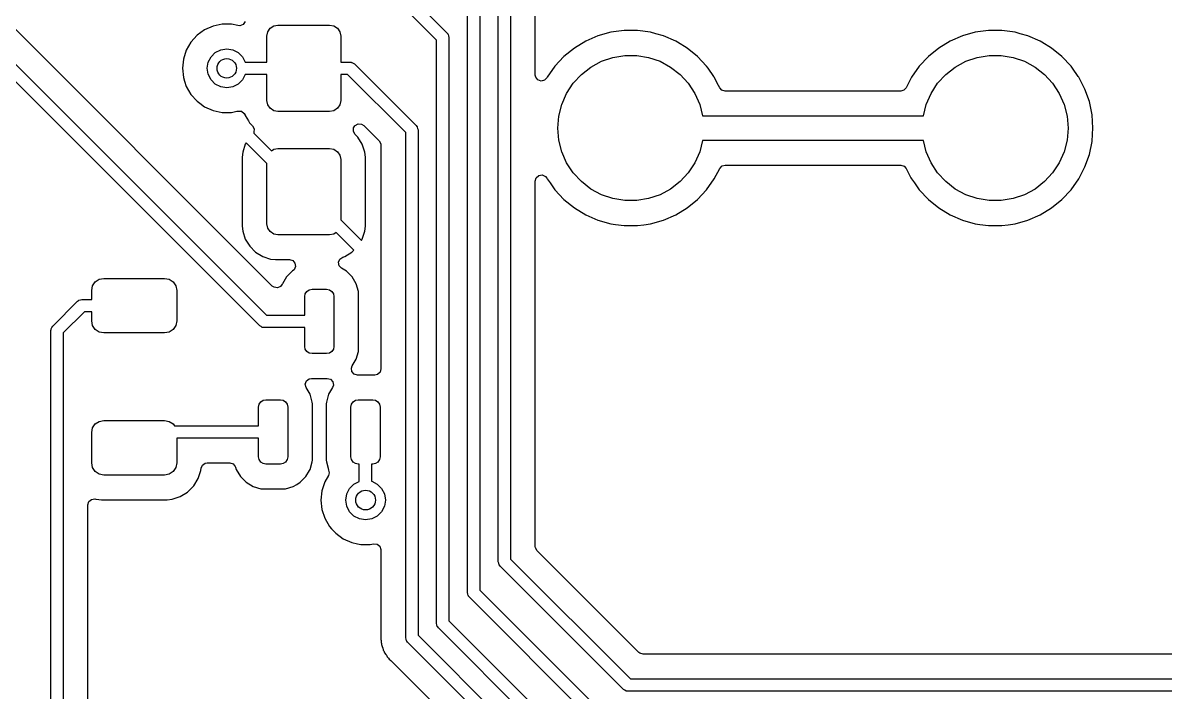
# Model space of a CAD drawing. Extents: x 7 to 11, y -4.75 to -1.25.
# Drawn here: x 7.86 to 8.785, y -3.456 to -2.913 of the extents above; entities that cross this region are included whole.
import ezdxf

# ---------------------------------------------------------------- set-up
doc = ezdxf.new("R2010")
doc.units = 0
doc.header["$MEASUREMENT"] = 0
doc.layers.add('BLACK', color=7, linetype='CONTINUOUS')

msp = doc.modelspace()

# ---------------------------------------------------------------- linework, layer by layer
at = {"layer": 'BLACK', "linetype": 'CONTINUOUS'}
for p, q in [((8.245, -3.35), (8.245, -2.57707)), ((8.255, -2.575), (8.255, -3.34793)), ((8.22, -3.375), (8.22, -2.65207)), ((8.23, -2.65), (8.23, -3.37293)), ((8.06191, -3.12653), (7.77003, -2.83465)), ((7.75354, -2.84646), (8.05729, -3.15022)), ((8.12854, -2.84646), (8.20354, -2.92146)), ((8.27502, -2.95546), (8.27502, -2.84454)), ((8.05168, -3.15875), (7.74793, -2.855)), ((8.195, -2.92707), (8.12293, -2.855)), ((8.02124, -2.91423), (8.01389, -2.9158)), ((8.02876, -2.91423), (8.02124, -2.91423)), ((8.0341, -2.91537), (8.02876, -2.91423)), ((8.03567, -2.91545), (8.0341, -2.91537)), ((8.03825, -2.91437), (8.03567, -2.91545)), ((8.03984, -2.91208), (8.03825, -2.91437)), ((8.06011, -2.91759), (8.06302, -2.91564)), ((8.06302, -2.91564), (8.06646, -2.91496)), ((8.06646, -2.91496), (8.10835, -2.91496)), ((8.10835, -2.91496), (8.11178, -2.91564)), ((8.11178, -2.91564), (8.11469, -2.91759)), ((8.00093, -2.92327), (7.9959, -2.92886)), ((8.00702, -2.91885), (8.00093, -2.92327)), ((8.01389, -2.9158), (8.00702, -2.91885)), ((8.05748, -2.92394), (8.05816, -2.9205)), ((8.05748, -2.945), (8.05748, -2.92394)), ((8.05816, -2.9205), (8.06011, -2.91759)), ((8.11469, -2.91759), (8.11664, -2.9205)), ((8.11664, -2.9205), (8.11732, -2.92394)), ((8.11732, -2.92394), (8.11732, -2.945)), ((8.20354, -2.92146), (8.20407, -2.92218)), ((8.20407, -2.92218), (8.20421, -2.9223)), ((8.20421, -2.9223), (8.20424, -2.9224)), ((8.20424, -2.9224), (8.20439, -2.9226)), ((8.20439, -2.9226), (8.20465, -2.92381)), ((8.20465, -2.92381), (8.205, -2.925)), ((8.32582, -2.92374), (8.3159, -2.92805)), ((8.33624, -2.92082), (8.32582, -2.92374)), ((8.34695, -2.91935), (8.33624, -2.92082)), ((8.35777, -2.91935), (8.34695, -2.91935)), ((8.34695, -2.91935), (8.34695, -2.91935)), ((8.36849, -2.92082), (8.35777, -2.91935)), ((8.35777, -2.91935), (8.35777, -2.91935)), ((8.3727, -2.922), (8.36849, -2.92082)), ((8.3789, -2.92374), (8.3727, -2.922)), ((8.38883, -2.92805), (8.3789, -2.92374)), ((8.3789, -2.92374), (8.3789, -2.92374)), ((8.3789, -2.92374), (8.3789, -2.92374)), ((8.6211, -2.92374), (8.61117, -2.92805)), ((8.63151, -2.92082), (8.6211, -2.92374)), ((8.64223, -2.91935), (8.63151, -2.92082)), ((8.65305, -2.91935), (8.64223, -2.91935)), ((8.64223, -2.91935), (8.64223, -2.91935)), ((8.66376, -2.92082), (8.65305, -2.91935)), ((8.65305, -2.91935), (8.65305, -2.91935)), ((8.66798, -2.922), (8.66376, -2.92082)), ((8.67418, -2.92374), (8.66798, -2.922)), ((8.6841, -2.92805), (8.67418, -2.92374)), ((8.67418, -2.92374), (8.67418, -2.92374)), ((8.67418, -2.92374), (8.67418, -2.92374)), ((7.9959, -2.92886), (7.99214, -2.93537)), ((7.9959, -2.92886), (7.9959, -2.92886)), ((8.195, -3.4), (8.195, -2.92707)), ((8.205, -2.925), (8.205, -3.39793)), ((8.30665, -2.93367), (8.29826, -2.9405)), ((8.3159, -2.92805), (8.30665, -2.93367)), ((8.39016, -2.92886), (8.38883, -2.92805)), ((8.39807, -2.93367), (8.39016, -2.92886)), ((8.40646, -2.9405), (8.39807, -2.93367)), ((8.60193, -2.93367), (8.59354, -2.9405)), ((8.61117, -2.92805), (8.60193, -2.93367)), ((8.68543, -2.92886), (8.6841, -2.92805)), ((8.69335, -2.93367), (8.68543, -2.92886)), ((8.70174, -2.9405), (8.69335, -2.93367)), ((7.98982, -2.94252), (7.98904, -2.95)), ((7.99214, -2.93537), (7.98982, -2.94252)), ((7.99214, -2.93537), (7.99214, -2.93537)), ((8.01002, -2.94513), (8.01226, -2.94074)), ((8.01226, -2.94074), (8.01574, -2.93726)), ((8.01574, -2.93726), (8.02013, -2.93502)), ((8.02013, -2.93502), (8.025, -2.93425)), ((8.025, -2.93425), (8.02987, -2.93502)), ((8.02987, -2.93502), (8.03426, -2.93726)), ((8.03426, -2.93726), (8.03774, -2.94074)), ((8.03774, -2.94074), (8.03991, -2.945)), ((8.29826, -2.9405), (8.29088, -2.94841)), ((8.32864, -2.94434), (8.33787, -2.94118)), ((8.33787, -2.94118), (8.34749, -2.93957)), ((8.34749, -2.93957), (8.35724, -2.93957)), ((8.35724, -2.93957), (8.36686, -2.94118)), ((8.36686, -2.94118), (8.37608, -2.94434)), ((8.41384, -2.94841), (8.40646, -2.9405)), ((8.59354, -2.9405), (8.58616, -2.94841)), ((8.62392, -2.94434), (8.63314, -2.94118)), ((8.63314, -2.94118), (8.64276, -2.93957)), ((8.64276, -2.93957), (8.65251, -2.93957)), ((8.65251, -2.93957), (8.66213, -2.94118)), ((8.66213, -2.94118), (8.67136, -2.94434)), ((8.70912, -2.94841), (8.70174, -2.9405)), ((7.98904, -2.95), (7.98982, -2.95748)), ((8.00925, -2.95), (8.01002, -2.94513)), ((8.01002, -2.95487), (8.00925, -2.95)), ((8.03991, -2.945), (8.05748, -2.945)), ((8.11732, -2.945), (8.125, -2.945)), ((8.125, -2.945), (8.12588, -2.94513)), ((8.12588, -2.94513), (8.12606, -2.94511)), ((8.12606, -2.94511), (8.12616, -2.94517)), ((8.12616, -2.94517), (8.12641, -2.9452)), ((8.12641, -2.9452), (8.12745, -2.94587)), ((8.12745, -2.94587), (8.12854, -2.94646)), ((8.12854, -2.94646), (8.17854, -2.99646)), ((8.29088, -2.94841), (8.28464, -2.95724)), ((8.31237, -2.95498), (8.32006, -2.94899)), ((8.32006, -2.94899), (8.32864, -2.94434)), ((8.37608, -2.94434), (8.38466, -2.94899)), ((8.38466, -2.94899), (8.39236, -2.95498)), ((8.41497, -2.95), (8.41384, -2.94841)), ((8.41971, -2.95671), (8.41497, -2.95)), ((8.58616, -2.94841), (8.57992, -2.95724)), ((8.60764, -2.95498), (8.61534, -2.94899)), ((8.61534, -2.94899), (8.62392, -2.94434)), ((8.67136, -2.94434), (8.67994, -2.94899)), ((8.67994, -2.94899), (8.68763, -2.95498)), ((8.71025, -2.95), (8.70912, -2.94841)), ((8.71499, -2.95671), (8.71025, -2.95)), ((7.98982, -2.95748), (7.99077, -2.96041)), ((7.99077, -2.96041), (7.99214, -2.96463)), ((8.01226, -2.95926), (8.01002, -2.95487)), ((8.01574, -2.96274), (8.01226, -2.95926)), ((8.03774, -2.95926), (8.03426, -2.96274)), ((8.03991, -2.955), (8.03774, -2.95926)), ((8.05748, -2.955), (8.03991, -2.955)), ((8.05748, -2.97606), (8.05748, -2.955)), ((8.12293, -2.955), (8.11732, -2.955)), ((8.11732, -2.955), (8.11732, -2.97606)), ((8.17, -3.00207), (8.12293, -2.955)), ((8.27537, -2.95729), (8.27502, -2.95546)), ((8.27709, -2.95949), (8.27537, -2.95729)), ((8.27973, -2.96041), (8.27709, -2.95949)), ((8.28245, -2.95976), (8.27973, -2.96041)), ((8.28438, -2.95774), (8.28245, -2.95976)), ((8.28439, -2.95774), (8.28438, -2.95774)), ((8.28464, -2.95724), (8.28439, -2.95774)), ((8.28464, -2.95724), (8.28464, -2.95724)), ((8.28464, -2.95724), (8.28464, -2.95724)), ((8.30576, -2.96215), (8.31237, -2.95498)), ((8.39236, -2.95498), (8.39897, -2.96215)), ((8.42008, -2.95724), (8.41971, -2.95671)), ((8.42356, -2.96396), (8.42008, -2.95724)), ((8.57992, -2.95724), (8.57552, -2.96573)), ((8.60103, -2.96215), (8.60764, -2.95498)), ((8.68763, -2.95498), (8.69424, -2.96215)), ((8.71536, -2.95724), (8.71499, -2.95671)), ((8.72034, -2.96685), (8.71536, -2.95724)), ((7.99214, -2.96463), (7.99214, -2.96463)), ((7.99214, -2.96463), (7.9959, -2.97114)), ((7.9959, -2.97114), (7.9959, -2.97114)), ((7.9959, -2.97114), (8.00093, -2.97673)), ((8.02013, -2.96498), (8.01574, -2.96274)), ((8.025, -2.96575), (8.02013, -2.96498)), ((8.02987, -2.96498), (8.025, -2.96575)), ((8.03426, -2.96274), (8.02987, -2.96498)), ((8.29651, -2.97925), (8.30042, -2.97032)), ((8.30042, -2.97032), (8.30576, -2.96215)), ((8.39897, -2.96215), (8.4043, -2.97032)), ((8.4043, -2.97032), (8.40822, -2.97925)), ((8.42448, -2.96573), (8.42356, -2.96396)), ((8.4262, -2.96762), (8.42448, -2.96573)), ((8.42888, -2.96841), (8.4262, -2.96762)), ((8.57112, -2.96841), (8.42888, -2.96841)), ((8.57359, -2.96775), (8.57112, -2.96841)), ((8.57552, -2.96573), (8.57359, -2.96775)), ((8.59178, -2.97925), (8.5957, -2.97032)), ((8.5957, -2.97032), (8.60103, -2.96215)), ((8.69424, -2.96215), (8.69958, -2.97032)), ((8.69958, -2.97032), (8.70349, -2.97925)), ((8.72396, -2.97704), (8.72034, -2.96685)), ((8.00093, -2.97673), (8.00311, -2.97831)), ((8.00311, -2.97831), (8.00702, -2.98115)), ((8.05816, -2.9795), (8.05748, -2.97606)), ((8.06011, -2.98241), (8.05816, -2.9795)), ((8.11664, -2.9795), (8.11469, -2.98241)), ((8.11732, -2.97606), (8.11664, -2.9795)), ((8.29411, -2.98871), (8.29651, -2.97925)), ((8.40822, -2.97925), (8.41054, -2.98843)), ((8.58946, -2.98843), (8.59178, -2.97925)), ((8.70349, -2.97925), (8.70589, -2.98871)), ((8.72616, -2.98763), (8.72396, -2.97704)), ((8.00702, -2.98115), (8.01389, -2.9842)), ((8.01389, -2.9842), (8.02124, -2.98577)), ((8.02124, -2.98577), (8.02876, -2.98577)), ((8.02876, -2.98577), (8.0331, -2.98485)), ((8.0331, -2.98485), (8.0341, -2.98463)), ((8.0341, -2.98463), (8.03689, -2.98485)), ((8.03689, -2.98485), (8.03912, -2.98653)), ((8.03912, -2.98653), (8.03984, -2.98792)), ((8.03984, -2.98792), (8.04, -2.9884)), ((8.04, -2.9884), (8.04259, -2.9926)), ((8.06302, -2.98436), (8.06011, -2.98241)), ((8.06646, -2.98504), (8.06302, -2.98436)), ((8.10835, -2.98504), (8.06646, -2.98504)), ((8.11178, -2.98436), (8.10835, -2.98504)), ((8.11469, -2.98241), (8.11178, -2.98436)), ((8.29331, -2.99843), (8.29411, -2.98871)), ((8.41054, -2.98843), (8.58946, -2.98843)), ((8.70589, -2.98871), (8.70669, -2.99843)), ((8.7269, -2.99843), (8.72616, -2.98763)), ((8.72616, -2.98763), (8.72616, -2.98763)), ((8.72616, -2.98763), (8.72616, -2.98763)), ((8.04259, -2.9926), (8.04356, -2.99417)), ((8.04356, -2.99417), (8.04356, -2.99417)), ((8.04356, -2.99417), (8.04589, -2.99651)), ((8.04589, -2.99651), (8.04723, -2.99896)), ((8.04723, -2.99896), (8.04703, -3.00175)), ((8.12757, -3.00107), (8.12777, -2.99828)), ((8.12777, -2.99828), (8.12891, -2.99651)), ((8.12891, -2.99651), (8.12901, -2.99641)), ((8.12901, -2.99641), (8.13146, -2.99507)), ((8.13146, -2.99507), (8.13425, -2.99527)), ((8.13425, -2.99527), (8.13602, -2.99641)), ((8.13602, -2.99641), (8.14853, -3.00891)), ((8.17854, -2.99646), (8.17907, -2.99718)), ((8.17907, -2.99718), (8.17921, -2.9973)), ((8.17921, -2.9973), (8.17924, -2.9974)), ((8.17924, -2.9974), (8.17939, -2.9976)), ((8.17939, -2.9976), (8.17965, -2.99881)), ((8.17965, -2.99881), (8.18, -3)), ((8.29411, -3.00815), (8.29331, -2.99843)), ((8.70669, -2.99843), (8.70589, -3.00815)), ((8.72655, -3.00351), (8.7269, -2.99843)), ((8.7269, -2.99843), (8.7269, -2.99843)), ((8.04703, -3.00175), (8.04694, -3.00189)), ((8.04694, -3.00189), (8.04694, -3.00247)), ((8.04694, -3.00247), (8.06128, -3.01681)), ((8.12891, -3.00352), (8.12757, -3.00107)), ((8.13123, -3.00584), (8.12891, -3.00352)), ((8.13479, -3.01161), (8.13123, -3.00584)), ((8.13123, -3.00584), (8.13123, -3.00584)), ((8.17, -3.41161), (8.17, -3.00207)), ((8.18, -3), (8.18, -3.40954)), ((8.29651, -3.0176), (8.29411, -3.00815)), ((8.70589, -3.00815), (8.70349, -3.0176)), ((8.72616, -3.00922), (8.72655, -3.00351)), ((8.04002, -3.01161), (8.03789, -3.01804)), ((8.04075, -3.01042), (8.04002, -3.01161)), ((8.05748, -3.02715), (8.04075, -3.01042)), ((8.04075, -3.01042), (8.04075, -3.01042)), ((8.06128, -3.01681), (8.06302, -3.01564)), ((8.06302, -3.01564), (8.06646, -3.01496)), ((8.06646, -3.01496), (8.10835, -3.01496)), ((8.10835, -3.01496), (8.11178, -3.01564)), ((8.11178, -3.01564), (8.11469, -3.01759)), ((8.13692, -3.01804), (8.13479, -3.01161)), ((8.14853, -3.00891), (8.14987, -3.01136)), ((8.14987, -3.01136), (8.14998, -3.01242)), ((8.14998, -3.01242), (8.14998, -3.19372)), ((8.41054, -3.00843), (8.40822, -3.0176)), ((8.58946, -3.00843), (8.41054, -3.00843)), ((8.59178, -3.0176), (8.58946, -3.00843)), ((8.72396, -3.01981), (8.72616, -3.00922)), ((8.03789, -3.01804), (8.03748, -3.02201)), ((8.03748, -3.02201), (8.03748, -3.07799)), ((8.11469, -3.01759), (8.11664, -3.0205)), ((8.11664, -3.0205), (8.11732, -3.02394)), ((8.11732, -3.02394), (8.11732, -3.07285)), ((8.13732, -3.02201), (8.13692, -3.01804)), ((8.13732, -3.07799), (8.13732, -3.02201)), ((8.30042, -3.02653), (8.29651, -3.0176)), ((8.30576, -3.0347), (8.30042, -3.02653)), ((8.4043, -3.02653), (8.39897, -3.0347)), ((8.40822, -3.0176), (8.4043, -3.02653)), ((8.5957, -3.02653), (8.59178, -3.0176)), ((8.60103, -3.0347), (8.5957, -3.02653)), ((8.69958, -3.02653), (8.69424, -3.0347)), ((8.70349, -3.0176), (8.69958, -3.02653)), ((8.72034, -3.03), (8.72396, -3.01981)), ((8.05748, -3.07606), (8.05748, -3.02715)), ((8.31237, -3.04187), (8.30576, -3.0347)), ((8.39897, -3.0347), (8.39236, -3.04187)), ((8.42008, -3.03961), (8.42448, -3.03112)), ((8.42448, -3.03112), (8.42641, -3.0291)), ((8.42641, -3.0291), (8.42888, -3.02844)), ((8.42888, -3.02844), (8.57112, -3.02844)), ((8.57112, -3.02844), (8.5738, -3.02923)), ((8.5738, -3.02923), (8.57552, -3.03112)), ((8.57552, -3.03112), (8.57945, -3.03871)), ((8.60764, -3.04187), (8.60103, -3.0347)), ((8.69424, -3.0347), (8.68763, -3.04187)), ((8.71536, -3.03961), (8.72034, -3.03)), ((8.27502, -3.04139), (8.27581, -3.03871)), ((8.27502, -3.33758), (8.27502, -3.04139)), ((8.27581, -3.03871), (8.27792, -3.03688)), ((8.27792, -3.03688), (8.28069, -3.03648)), ((8.28069, -3.03648), (8.28323, -3.03765)), ((8.28323, -3.03765), (8.28438, -3.03911)), ((8.28438, -3.03911), (8.28464, -3.03961)), ((8.28464, -3.03961), (8.28699, -3.04293)), ((8.28699, -3.04293), (8.29088, -3.04844)), ((8.32006, -3.04786), (8.31237, -3.04187)), ((8.39236, -3.04187), (8.38466, -3.04786)), ((8.41384, -3.04844), (8.42008, -3.03961)), ((8.57945, -3.03871), (8.57992, -3.03961)), ((8.57992, -3.03961), (8.58226, -3.04293)), ((8.58226, -3.04293), (8.58616, -3.04844)), ((8.61534, -3.04786), (8.60764, -3.04187)), ((8.68763, -3.04187), (8.67994, -3.04786)), ((8.70912, -3.04844), (8.71536, -3.03961)), ((8.29088, -3.04844), (8.29826, -3.05635)), ((8.32864, -3.05251), (8.32006, -3.04786)), ((8.33787, -3.05567), (8.32864, -3.05251)), ((8.37608, -3.05251), (8.36686, -3.05567)), ((8.38466, -3.04786), (8.37608, -3.05251)), ((8.40646, -3.05635), (8.41384, -3.04844)), ((8.58616, -3.04844), (8.59354, -3.05635)), ((8.62392, -3.05251), (8.61534, -3.04786)), ((8.63314, -3.05567), (8.62392, -3.05251)), ((8.67136, -3.05251), (8.66213, -3.05567)), ((8.67994, -3.04786), (8.67136, -3.05251)), ((8.70174, -3.05635), (8.70912, -3.04844)), ((8.29826, -3.05635), (8.30665, -3.06318)), ((8.30665, -3.06318), (8.3159, -3.0688)), ((8.34749, -3.05728), (8.33787, -3.05567)), ((8.35724, -3.05728), (8.34749, -3.05728)), ((8.36686, -3.05567), (8.35724, -3.05728)), ((8.38883, -3.0688), (8.39807, -3.06318)), ((8.39807, -3.06318), (8.40646, -3.05635)), ((8.59354, -3.05635), (8.60193, -3.06318)), ((8.60193, -3.06318), (8.61117, -3.0688)), ((8.64276, -3.05728), (8.63314, -3.05567)), ((8.65251, -3.05728), (8.64276, -3.05728)), ((8.66213, -3.05567), (8.65251, -3.05728)), ((8.6841, -3.0688), (8.69335, -3.06318)), ((8.69335, -3.06318), (8.70174, -3.05635)), ((8.11732, -3.07285), (8.13405, -3.08958)), ((8.3159, -3.0688), (8.32582, -3.07311)), ((8.3789, -3.07311), (8.38883, -3.0688)), ((8.61117, -3.0688), (8.6211, -3.07311)), ((8.67418, -3.07311), (8.6841, -3.0688)), ((8.03748, -3.07799), (8.03748, -3.07799)), ((8.03748, -3.07799), (8.03789, -3.08196)), ((8.03789, -3.08196), (8.04002, -3.08839)), ((8.05816, -3.0795), (8.05748, -3.07606)), ((8.06011, -3.08241), (8.05816, -3.0795)), ((8.13479, -3.08839), (8.13692, -3.08196)), ((8.13692, -3.08196), (8.13732, -3.07799)), ((8.32582, -3.07311), (8.33624, -3.07603)), ((8.33624, -3.07603), (8.33998, -3.07654)), ((8.33998, -3.07654), (8.34695, -3.0775)), ((8.34695, -3.0775), (8.34695, -3.0775)), ((8.34695, -3.0775), (8.35777, -3.0775)), ((8.35777, -3.0775), (8.36287, -3.0768)), ((8.35777, -3.0775), (8.35777, -3.0775)), ((8.36287, -3.0768), (8.36849, -3.07603)), ((8.36849, -3.07603), (8.3789, -3.07311)), ((8.6211, -3.07311), (8.63151, -3.07603)), ((8.63151, -3.07603), (8.63526, -3.07654)), ((8.63526, -3.07654), (8.64223, -3.0775)), ((8.64223, -3.0775), (8.64223, -3.0775)), ((8.64223, -3.0775), (8.65305, -3.0775)), ((8.65305, -3.0775), (8.65815, -3.0768)), ((8.65305, -3.0775), (8.65305, -3.0775)), ((8.65815, -3.0768), (8.66376, -3.07603)), ((8.66376, -3.07603), (8.67418, -3.07311)), ((8.04002, -3.08839), (8.04357, -3.09416)), ((8.06302, -3.08436), (8.06011, -3.08241)), ((8.06646, -3.08504), (8.06302, -3.08436)), ((8.10835, -3.08504), (8.06646, -3.08504)), ((8.11178, -3.08436), (8.10835, -3.08504)), ((8.11352, -3.08319), (8.11178, -3.08436)), ((8.12786, -3.09753), (8.11352, -3.08319)), ((8.13405, -3.08958), (8.13479, -3.08839)), ((8.04357, -3.09416), (8.04357, -3.09416)), ((8.04357, -3.09416), (8.04836, -3.09895)), ((8.04836, -3.09895), (8.04836, -3.09895)), ((8.04836, -3.09895), (8.05413, -3.1025)), ((8.12068, -3.1025), (8.12644, -3.09895)), ((8.12644, -3.09895), (8.12786, -3.09753)), ((8.12644, -3.09895), (8.12644, -3.09895)), ((8.12786, -3.09753), (8.12786, -3.09753)), ((8.05413, -3.1025), (8.06056, -3.10463)), ((8.06056, -3.10463), (8.06453, -3.10504)), ((8.06453, -3.10504), (8.07576, -3.10504)), ((8.07576, -3.10504), (8.07844, -3.10583)), ((8.07844, -3.10583), (8.08027, -3.10794)), ((8.08027, -3.10794), (8.08067, -3.11071)), ((8.11557, -3.10726), (8.11663, -3.10468)), ((8.11607, -3.11001), (8.11557, -3.10726)), ((8.11797, -3.11206), (8.11607, -3.11001)), ((8.11663, -3.10468), (8.11893, -3.10308)), ((8.11893, -3.10308), (8.11894, -3.10308)), ((8.11894, -3.10308), (8.12068, -3.1025)), ((8.07345, -3.11902), (8.07011, -3.12466)), ((8.07808, -3.11439), (8.07345, -3.11902)), ((8.07345, -3.11902), (8.07345, -3.11902)), ((8.07828, -3.11427), (8.07808, -3.11439)), ((8.07808, -3.11439), (8.07808, -3.11439)), ((8.07951, -3.11325), (8.07828, -3.11427)), ((8.08067, -3.11071), (8.07951, -3.11325)), ((8.12192, -3.11439), (8.11797, -3.11206)), ((8.12655, -3.11902), (8.12192, -3.11439)), ((8.12192, -3.11439), (8.12192, -3.11439)), ((8.12989, -3.12466), (8.12655, -3.11902)), ((8.12655, -3.11902), (8.12655, -3.11902)), ((7.91555, -3.13012), (7.9163, -3.12635)), ((7.9163, -3.12635), (7.91843, -3.12316)), ((7.91843, -3.12316), (7.92163, -3.12102)), ((7.92163, -3.12102), (7.92539, -3.12028)), ((7.92539, -3.12028), (7.97461, -3.12028)), ((7.97461, -3.12028), (7.97837, -3.12102)), ((7.97837, -3.12102), (7.98157, -3.12316)), ((7.98157, -3.12316), (7.9837, -3.12635)), ((7.9837, -3.12635), (7.98445, -3.13012)), ((8.06337, -3.12754), (8.06191, -3.12653)), ((8.06614, -3.12793), (8.06337, -3.12754)), ((8.06868, -3.12676), (8.06614, -3.12793)), ((8.06987, -3.1249), (8.06868, -3.12676)), ((8.06999, -3.12495), (8.06987, -3.1249)), ((8.07011, -3.12466), (8.06999, -3.12495)), ((8.13172, -3.13095), (8.12989, -3.12466)), ((8.12989, -3.12466), (8.12989, -3.12466)), ((8.12989, -3.12466), (8.12989, -3.12466)), ((7.90518, -3.13803), (7.90639, -3.13777)), ((7.90639, -3.13777), (7.90758, -3.13742)), ((7.90758, -3.13742), (7.91555, -3.13742)), ((7.91555, -3.13742), (7.91555, -3.13012)), ((7.98445, -3.13012), (7.98445, -3.15472)), ((8.08819, -3.13504), (8.08864, -3.13278)), ((8.08819, -3.15022), (8.08819, -3.13504)), ((8.08864, -3.13278), (8.08992, -3.13086)), ((8.08992, -3.13086), (8.09183, -3.12958)), ((8.09183, -3.12958), (8.09409, -3.12913)), ((8.09409, -3.12913), (8.10591, -3.12913)), ((8.10591, -3.12913), (8.10817, -3.12958)), ((8.10817, -3.12958), (8.11008, -3.13086)), ((8.11008, -3.13086), (8.11136, -3.13278)), ((8.11136, -3.13278), (8.11181, -3.13504)), ((8.11181, -3.13504), (8.11181, -3.17539)), ((8.13183, -3.13242), (8.13172, -3.13095)), ((8.13183, -3.17801), (8.13183, -3.13242)), ((7.88396, -3.15896), (7.90404, -3.13889)), ((7.90404, -3.13889), (7.90476, -3.13835)), ((7.90476, -3.13835), (7.90488, -3.13821)), ((7.90488, -3.13821), (7.90498, -3.13818)), ((7.90498, -3.13818), (7.90518, -3.13803)), ((7.90965, -3.14742), (7.8925, -3.16457)), ((7.91555, -3.14742), (7.90965, -3.14742)), ((7.91555, -3.15472), (7.91555, -3.14742)), ((7.9163, -3.15849), (7.91555, -3.15472)), ((7.98445, -3.15472), (7.9837, -3.15849)), ((8.05729, -3.15022), (8.08819, -3.15022)), ((7.8825, -3.1625), (7.88263, -3.16162)), ((7.8825, -3.6375), (7.8825, -3.1625)), ((7.88261, -3.16144), (7.88267, -3.16134)), ((7.88263, -3.16162), (7.88261, -3.16144)), ((7.88267, -3.16134), (7.8827, -3.16109)), ((7.8827, -3.16109), (7.88337, -3.16005)), ((7.88337, -3.16005), (7.88396, -3.15896)), ((7.8925, -3.16457), (7.8925, -3.63543)), ((7.91843, -3.16168), (7.9163, -3.15849)), ((7.92163, -3.16382), (7.91843, -3.16168)), ((7.92539, -3.16457), (7.92163, -3.16382)), ((7.97461, -3.16457), (7.92539, -3.16457)), ((7.97837, -3.16382), (7.97461, -3.16457)), ((7.98157, -3.16168), (7.97837, -3.16382)), ((7.9837, -3.15849), (7.98157, -3.16168)), ((8.05277, -3.15935), (8.05168, -3.15875)), ((8.05381, -3.16001), (8.05277, -3.15935)), ((8.05406, -3.16005), (8.05381, -3.16001)), ((8.05415, -3.1601), (8.05406, -3.16005)), ((8.05433, -3.16009), (8.05415, -3.1601)), ((8.05522, -3.16022), (8.05433, -3.16009)), ((8.08819, -3.16022), (8.05522, -3.16022)), ((8.08819, -3.17539), (8.08819, -3.16022)), ((8.08864, -3.17765), (8.08819, -3.17539)), ((8.08992, -3.17957), (8.08864, -3.17765)), ((8.09183, -3.18085), (8.08992, -3.17957)), ((8.09409, -3.1813), (8.09183, -3.18085)), ((8.10591, -3.1813), (8.09409, -3.1813)), ((8.10817, -3.18085), (8.10591, -3.1813)), ((8.11008, -3.17957), (8.10817, -3.18085)), ((8.11136, -3.17765), (8.11008, -3.17957)), ((8.11181, -3.17539), (8.11136, -3.17765)), ((8.12989, -3.18577), (8.13172, -3.17948)), ((8.13172, -3.17948), (8.13183, -3.17801)), ((8.12604, -3.19301), (8.12668, -3.1912)), ((8.12644, -3.19578), (8.12604, -3.19301)), ((8.12668, -3.1912), (8.12989, -3.18577)), ((8.08948, -3.20344), (8.09166, -3.20169)), ((8.09166, -3.20169), (8.09355, -3.20132)), ((8.09355, -3.20132), (8.10645, -3.20132)), ((8.10645, -3.20132), (8.10913, -3.20211)), ((8.10913, -3.20211), (8.11096, -3.20422)), ((8.12827, -3.19789), (8.12644, -3.19578)), ((8.13095, -3.19868), (8.12827, -3.19789)), ((8.14502, -3.19868), (8.13095, -3.19868)), ((8.14708, -3.19823), (8.14502, -3.19868)), ((8.14919, -3.1964), (8.14708, -3.19823)), ((8.14998, -3.19372), (8.14919, -3.1964)), ((8.08859, -3.2061), (8.08948, -3.20344)), ((8.08928, -3.2088), (8.08859, -3.2061)), ((8.09249, -3.21423), (8.08928, -3.2088)), ((8.11072, -3.2088), (8.10751, -3.21423)), ((8.11136, -3.20699), (8.11072, -3.2088)), ((8.11096, -3.20422), (8.11136, -3.20699)), ((8.05124, -3.22235), (8.05252, -3.22043)), ((8.05252, -3.22043), (8.05443, -3.21915)), ((8.05443, -3.21915), (8.05669, -3.2187)), ((8.05669, -3.2187), (8.0685, -3.2187)), ((8.0685, -3.2187), (8.07076, -3.21915)), ((8.07076, -3.21915), (8.07268, -3.22043)), ((8.07268, -3.22043), (8.07396, -3.22235)), ((8.09431, -3.22052), (8.09249, -3.21423)), ((8.09443, -3.22199), (8.09431, -3.22052)), ((8.10569, -3.22052), (8.10557, -3.22199)), ((8.10751, -3.21423), (8.10569, -3.22052)), ((8.12604, -3.22235), (8.12732, -3.22043)), ((8.12732, -3.22043), (8.12924, -3.21915)), ((8.12924, -3.21915), (8.1315, -3.2187)), ((8.1315, -3.2187), (8.14331, -3.2187)), ((8.14331, -3.2187), (8.14557, -3.21915)), ((8.14557, -3.21915), (8.14748, -3.22043)), ((8.14748, -3.22043), (8.14876, -3.22235)), ((8.05079, -3.22461), (8.05124, -3.22235)), ((8.05079, -3.23978), (8.05079, -3.22461)), ((8.07396, -3.22235), (8.07441, -3.22461)), ((8.07441, -3.22461), (8.07441, -3.26496)), ((8.09443, -3.26758), (8.09443, -3.22199)), ((8.10557, -3.22199), (8.10557, -3.26758)), ((8.12559, -3.22461), (8.12604, -3.22235)), ((8.12559, -3.26496), (8.12559, -3.22461)), ((8.14876, -3.22235), (8.14921, -3.22461)), ((8.14921, -3.22461), (8.14921, -3.26496)), ((7.9163, -3.24151), (7.91843, -3.23832)), ((7.91843, -3.23832), (7.92163, -3.23618)), ((7.92163, -3.23618), (7.92539, -3.23543)), ((7.92539, -3.23543), (7.97461, -3.23543)), ((7.97461, -3.23543), (7.97837, -3.23618)), ((7.97837, -3.23618), (7.98157, -3.23832)), ((7.98157, -3.23832), (7.98255, -3.23978)), ((7.91555, -3.24528), (7.9163, -3.24151)), ((7.91555, -3.26988), (7.91555, -3.24528)), ((7.98255, -3.23978), (8.05079, -3.23978)), ((8.05079, -3.24978), (7.98445, -3.24978)), ((7.98445, -3.24978), (7.98445, -3.26988)), ((8.05079, -3.26496), (8.05079, -3.24978)), ((8.05124, -3.26722), (8.05079, -3.26496)), ((8.05252, -3.26914), (8.05124, -3.26722)), ((8.07396, -3.26722), (8.07268, -3.26914)), ((8.07441, -3.26496), (8.07396, -3.26722)), ((8.12604, -3.26722), (8.12559, -3.26496)), ((8.12732, -3.26914), (8.12604, -3.26722)), ((8.14876, -3.26722), (8.14748, -3.26914)), ((8.14921, -3.26496), (8.14876, -3.26722)), ((7.9163, -3.27365), (7.91555, -3.26988)), ((7.91843, -3.27684), (7.9163, -3.27365)), ((7.9837, -3.27365), (7.98157, -3.27684)), ((7.98445, -3.26988), (7.9837, -3.27365)), ((8.00185, -3.28259), (8.00405, -3.27596)), ((8.00405, -3.27596), (8.00422, -3.27426)), ((8.00422, -3.27426), (8.00528, -3.27167)), ((8.00528, -3.27167), (8.00757, -3.27007)), ((8.00757, -3.27007), (8.00916, -3.2698)), ((8.00916, -3.2698), (8.02738, -3.2698)), ((8.02738, -3.2698), (8.03006, -3.27059)), ((8.03006, -3.27059), (8.03189, -3.2727)), ((8.03189, -3.2727), (8.03214, -3.27338)), ((8.03214, -3.27338), (8.03271, -3.27534)), ((8.03271, -3.27534), (8.03605, -3.28098)), ((8.05443, -3.27042), (8.05252, -3.26914)), ((8.05669, -3.27087), (8.05443, -3.27042)), ((8.0685, -3.27087), (8.05669, -3.27087)), ((8.07076, -3.27042), (8.0685, -3.27087)), ((8.07268, -3.26914), (8.07076, -3.27042)), ((8.08915, -3.28098), (8.09212, -3.27596)), ((8.09212, -3.27596), (8.09249, -3.27534)), ((8.09249, -3.27534), (8.09431, -3.26905)), ((8.09249, -3.27534), (8.09249, -3.27534)), ((8.09249, -3.27534), (8.09249, -3.27534)), ((8.09431, -3.26905), (8.09443, -3.26758)), ((8.10557, -3.26758), (8.10569, -3.26905)), ((8.10569, -3.26905), (8.10569, -3.26905)), ((8.10569, -3.26905), (8.10751, -3.27534)), ((8.10751, -3.27534), (8.10764, -3.27562)), ((8.10764, -3.27562), (8.10752, -3.27568)), ((8.10752, -3.27568), (8.10806, -3.27781)), ((8.12924, -3.27042), (8.12732, -3.26914)), ((8.1315, -3.27087), (8.12924, -3.27042)), ((8.1324, -3.27087), (8.1315, -3.27087)), ((8.1324, -3.28486), (8.1324, -3.27087)), ((8.14331, -3.27087), (8.1424, -3.27087)), ((8.1424, -3.27087), (8.1424, -3.28478)), ((8.14557, -3.27042), (8.14331, -3.27087)), ((8.14748, -3.26914), (8.14557, -3.27042)), ((7.92163, -3.27898), (7.91843, -3.27684)), ((7.92539, -3.27972), (7.92163, -3.27898)), ((7.97461, -3.27972), (7.92539, -3.27972)), ((7.97837, -3.27898), (7.97461, -3.27972)), ((7.98157, -3.27684), (7.97837, -3.27898)), ((7.99819, -3.28853), (8.00185, -3.28259)), ((8.03605, -3.28098), (8.03605, -3.28098)), ((8.03605, -3.28098), (8.04068, -3.28561)), ((8.04068, -3.28561), (8.04068, -3.28561)), ((8.04068, -3.28561), (8.04631, -3.28894)), ((8.0817, -3.28728), (8.08452, -3.28561)), ((8.08452, -3.28561), (8.08915, -3.28098)), ((8.10441, -3.28527), (8.10207, -3.29247)), ((8.1074, -3.2801), (8.10441, -3.28527)), ((8.10441, -3.28527), (8.10441, -3.28527)), ((8.10806, -3.27781), (8.1074, -3.2801)), ((8.1281, -3.28706), (8.1324, -3.28486)), ((8.1424, -3.28478), (8.14244, -3.28478)), ((8.14244, -3.28478), (8.1469, -3.28706)), ((7.98731, -3.29713), (7.99325, -3.29347)), ((7.99325, -3.29347), (7.99819, -3.28853)), ((8.04631, -3.28894), (8.04631, -3.28894)), ((8.04631, -3.28894), (8.04631, -3.28894)), ((8.04631, -3.28894), (8.05261, -3.29077)), ((8.05261, -3.29077), (8.0529, -3.29079)), ((8.0529, -3.29079), (8.05407, -3.29089)), ((8.05407, -3.29089), (8.05407, -3.29089)), ((8.05407, -3.29089), (8.07112, -3.29089)), ((8.07112, -3.29089), (8.0721, -3.29081)), ((8.0721, -3.29081), (8.07259, -3.29077)), ((8.07259, -3.29077), (8.07888, -3.28894)), ((8.07888, -3.28894), (8.0817, -3.28728)), ((8.07888, -3.28894), (8.07888, -3.28894)), ((8.07888, -3.28894), (8.07888, -3.28894)), ((8.10207, -3.29247), (8.10128, -3.3)), ((8.1215, -3.3), (8.12228, -3.29506)), ((8.12228, -3.29506), (8.12456, -3.2906)), ((8.12456, -3.2906), (8.1281, -3.28706)), ((8.1469, -3.28706), (8.15044, -3.2906)), ((8.15044, -3.2906), (8.15272, -3.29506)), ((8.15272, -3.29506), (8.1535, -3.3)), ((7.91252, -3.30394), (7.91331, -3.30126)), ((7.91252, -3.62508), (7.91252, -3.30394)), ((7.91331, -3.30126), (7.91542, -3.29943)), ((7.91542, -3.29943), (7.91819, -3.29903)), ((7.91819, -3.29903), (7.91904, -3.29924)), ((7.91904, -3.29924), (7.91931, -3.29933)), ((7.91931, -3.29933), (7.9234, -3.29974)), ((7.9234, -3.29974), (7.9766, -3.29974)), ((7.9766, -3.29974), (7.98069, -3.29933)), ((7.98069, -3.29933), (7.98731, -3.29713)), ((8.10128, -3.3), (8.10207, -3.30753)), ((8.12228, -3.30494), (8.1215, -3.3)), ((8.1535, -3.3), (8.15272, -3.30494)), ((8.10207, -3.30753), (8.10441, -3.31473)), ((8.12456, -3.3094), (8.12228, -3.30494)), ((8.1281, -3.31294), (8.12456, -3.3094)), ((8.13256, -3.31522), (8.1281, -3.31294)), ((8.1469, -3.31294), (8.14244, -3.31522)), ((8.15044, -3.3094), (8.1469, -3.31294)), ((8.15272, -3.30494), (8.15044, -3.3094)), ((8.10441, -3.31473), (8.10441, -3.31473)), ((8.10441, -3.31473), (8.1082, -3.32129)), ((8.1082, -3.32129), (8.1082, -3.32129)), ((8.1082, -3.32129), (8.1082, -3.32129)), ((8.1082, -3.32129), (8.10992, -3.32321)), ((8.1375, -3.316), (8.13256, -3.31522)), ((8.14244, -3.31522), (8.1375, -3.316)), ((8.10992, -3.32321), (8.11327, -3.32692)), ((8.11327, -3.32692), (8.11939, -3.33137)), ((8.11939, -3.33137), (8.11939, -3.33137)), ((8.11939, -3.33137), (8.11939, -3.33137)), ((8.11939, -3.33137), (8.11939, -3.33137)), ((8.11939, -3.33137), (8.12631, -3.33445)), ((8.12631, -3.33445), (8.13101, -3.33545)), ((8.13101, -3.33545), (8.13371, -3.33602)), ((8.13371, -3.33602), (8.13371, -3.33602)), ((8.13371, -3.33602), (8.14129, -3.33602)), ((8.14129, -3.33602), (8.14399, -3.33545)), ((8.14399, -3.33545), (8.14678, -3.33566)), ((8.14678, -3.33566), (8.149, -3.33734)), ((8.149, -3.33734), (8.14997, -3.33997)), ((8.14997, -3.33997), (8.14998, -3.3403)), ((8.14998, -3.3403), (8.14998, -3.4083)), ((8.27513, -3.33864), (8.27502, -3.33758)), ((8.27647, -3.34109), (8.27513, -3.33864)), ((8.35891, -3.42353), (8.27647, -3.34109)), ((8.24535, -3.35119), (8.245, -3.35)), ((8.255, -3.34793), (8.35207, -3.445)), ((8.24561, -3.3524), (8.24535, -3.35119)), ((8.24576, -3.3526), (8.24561, -3.3524)), ((8.24579, -3.3527), (8.24576, -3.3526)), ((8.24593, -3.35282), (8.24579, -3.3527)), ((8.24646, -3.35354), (8.24593, -3.35282)), ((8.34646, -3.45354), (8.24646, -3.35354)), ((8.22035, -3.37619), (8.22, -3.375)), ((8.22061, -3.3774), (8.22035, -3.37619)), ((8.22076, -3.3776), (8.22061, -3.3774)), ((8.22079, -3.3777), (8.22076, -3.3776)), ((8.22093, -3.37782), (8.22079, -3.3777)), ((8.22146, -3.37854), (8.22093, -3.37782)), ((8.32146, -3.47854), (8.22146, -3.37854)), ((8.23, -3.37293), (8.32707, -3.47)), ((8.19535, -3.40119), (8.195, -3.4)), ((8.19561, -3.4024), (8.19535, -3.40119)), ((8.19576, -3.4026), (8.19561, -3.4024)), ((8.19579, -3.4027), (8.19576, -3.4026)), ((8.19593, -3.40282), (8.19579, -3.4027)), ((8.19646, -3.40354), (8.19593, -3.40282)), ((8.29646, -3.50354), (8.19646, -3.40354)), ((8.205, -3.39793), (8.30207, -3.495)), ((8.14992, -3.40893), (8.14989, -3.40924)), ((8.14989, -3.40924), (8.14989, -3.40924)), ((8.14989, -3.40924), (8.14998, -3.41201)), ((8.14998, -3.4083), (8.14991, -3.40893)), ((8.14991, -3.40893), (8.14992, -3.40893)), ((8.14998, -3.41201), (8.14998, -3.41319)), ((8.14998, -3.41319), (8.14998, -3.41319)), ((8.14998, -3.41319), (8.14998, -3.41319)), ((8.14998, -3.41319), (8.15002, -3.41346)), ((8.15002, -3.41346), (8.15003, -3.4137)), ((8.15003, -3.4137), (8.15009, -3.41556)), ((8.15009, -3.41556), (8.15009, -3.41556)), ((8.15009, -3.41556), (8.15032, -3.41633)), ((8.17035, -3.4128), (8.17, -3.41161)), ((8.17061, -3.41401), (8.17035, -3.4128)), ((8.17076, -3.41421), (8.17061, -3.41401)), ((8.17079, -3.41432), (8.17076, -3.41421)), ((8.17093, -3.41443), (8.17079, -3.41432)), ((8.17146, -3.41515), (8.17093, -3.41443)), ((8.30732, -3.55101), (8.17146, -3.41515)), ((8.18, -3.40954), (8.3144, -3.54394)), ((8.15032, -3.41633), (8.15047, -3.41709)), ((8.15047, -3.41709), (8.15057, -3.41789)), ((8.15057, -3.41789), (8.15057, -3.41789)), ((8.15057, -3.41789), (8.15126, -3.41962)), ((8.15126, -3.41962), (8.15134, -3.41984)), ((8.15134, -3.41984), (8.15186, -3.42163)), ((8.15186, -3.42163), (8.15186, -3.42163)), ((8.15186, -3.42163), (8.15226, -3.42232)), ((8.15226, -3.42232), (8.15261, -3.42302)), ((8.15261, -3.42302), (8.1529, -3.42376)), ((8.1529, -3.42376), (8.154, -3.42527)), ((8.35974, -3.42419), (8.35891, -3.42353)), ((8.36242, -3.42498), (8.35974, -3.42419)), ((8.154, -3.42527), (8.15412, -3.42547)), ((8.15412, -3.42547), (8.15431, -3.42578)), ((8.15431, -3.42578), (8.15507, -3.42707)), ((8.15507, -3.42707), (8.15564, -3.42764)), ((8.15564, -3.42764), (8.15615, -3.42823)), ((8.15615, -3.42823), (8.15662, -3.42888)), ((8.15662, -3.42888), (8.15662, -3.42888)), ((8.15662, -3.42888), (8.15805, -3.43007)), ((8.15805, -3.43007), (8.15823, -3.43022)), ((8.15823, -3.43022), (8.25223, -3.52422)), ((10.0121, -3.42498), (8.36242, -3.42498)), ((8.35207, -3.445), (10.0134, -3.445)), ((8.34755, -3.45413), (8.34646, -3.45354)), ((8.34859, -3.4548), (8.34755, -3.45413)), ((8.34884, -3.45483), (8.34859, -3.4548)), ((8.34894, -3.45489), (8.34884, -3.45483)), ((8.34912, -3.45487), (8.34894, -3.45489)), ((8.35, -3.455), (8.34912, -3.45487)), ((10.0113, -3.455), (8.35, -3.455))]:
    msp.add_line(p, q, dxfattribs=at)
at = {"layer": 'BLACK'}
for centre, radius in [((8.025, -2.95), 0.00787), ((8.1375, -3.3), 0.008)]:
    msp.add_circle(centre, radius, dxfattribs=at)

doc.saveas('drawing.dxf')
